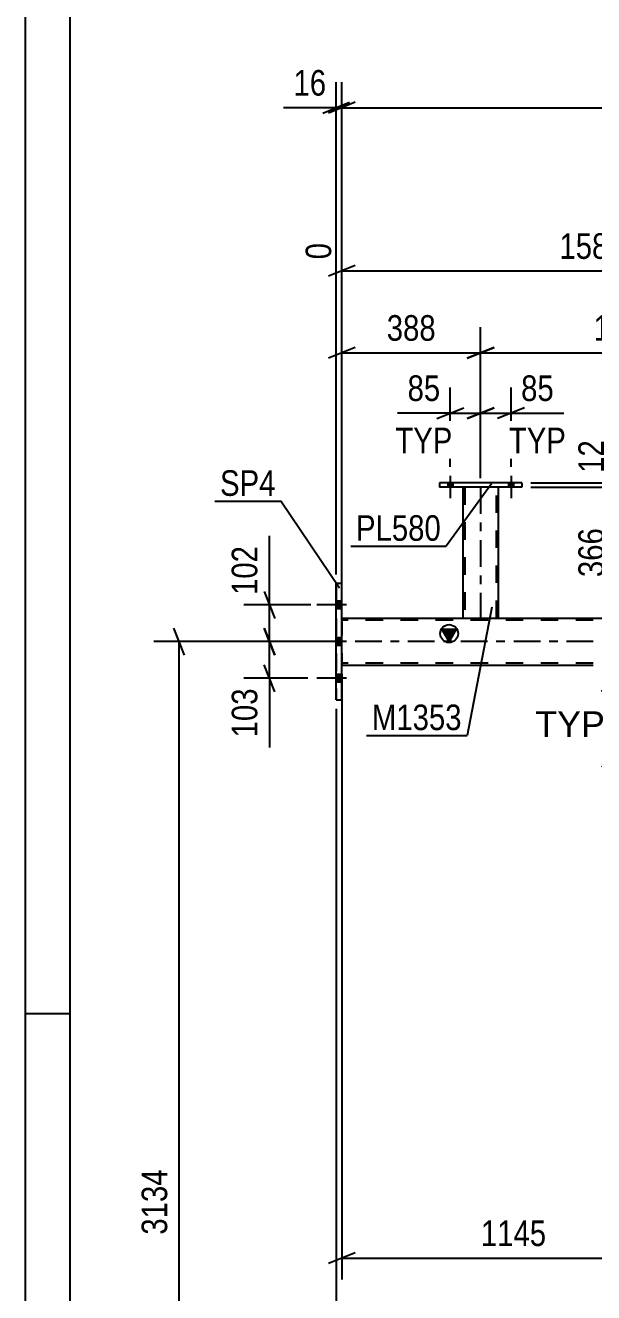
# Model space of a CAD drawing. Header units: millimetres. Extents: x -808 to 381, y -747 to 94.
# Drawn here: x -807.9 to -744.3, y -628.9 to -487.1 of the extents above; entities that cross this region are included whole.
import ezdxf

# ---------------------------------------------------------------- set-up
doc = ezdxf.new("R2010")
doc.units = ezdxf.units.MM
doc.linetypes.add('DXK_LINE_DOT2', pattern=[3.9198, 1.9599, -1.9599])
doc.linetypes.add('DXK_LINE_DOT3', pattern=[5.9187, 2.979, -0.9799, 0.9799, -0.9799])
doc.styles.add('Arial', font='arial.ttf', dxfattribs={"height": 0.2})
doc.styles.add('Arial Narrow', font='ARIALN.TTF', dxfattribs={"height": 0.2})

# ---------------------------------------------------------------- blocks, each defined once
blk = doc.blocks.new('Unknown-232923327-64945')
at = {"color": 5, "linetype": 'Continuous'}
for p, q in [((-807.88, 94.32), (-807.88, -746.68)), ((-802.88, 89.32), (-802.88, -741.68)), ((-802.88, -597.68), (-807.88, -597.68))]:
    blk.add_line(p, q, dxfattribs=at)
blk = doc.blocks.new('Part-232923327-77264 - 77190')
at = {"color": 2, "linetype": 'Continuous'}
for p, q in [((-773.08, -562.56), (-773.08, -549.56)), ((-772.44, -549.56), (-773.08, -549.56)), ((-772.44, -562.56), (-772.44, -549.56)), ((-773.08, -562.56), (-772.44, -562.56))]:
    blk.add_line(p, q, dxfattribs=at)
at = {"color": 7, "linetype": 'DXK_LINE_DOT2'}
for p, q in [((-773.08, -549.56), (-773.08, -562.56)), ((-772.44, -562.56), (-772.44, -549.56))]:
    blk.add_line(p, q, dxfattribs=at)
blk = doc.blocks.new('Bolt-232923327-77425 - 77190')
at = {"linetype": 'Continuous'}
for points in [[(-772.44, -552.4), (-772.44, -551.52), (-773.08, -551.52), (-773.08, -552.4)], [(-772.44, -552.4), (-772.44, -551.52), (-773.08, -551.52), (-773.08, -552.4)], [(-772.44, -552.4), (-772.44, -551.52), (-773.08, -551.52), (-773.08, -552.4)], [(-772.44, -556.5), (-772.44, -555.62), (-773.08, -555.62), (-773.08, -556.5)], [(-772.44, -556.5), (-772.44, -555.62), (-773.08, -555.62), (-773.08, -556.5)], [(-772.44, -560.6), (-772.44, -559.72), (-773.08, -559.72), (-773.08, -560.6)], [(-772.44, -560.6), (-772.44, -559.72), (-773.08, -559.72), (-773.08, -560.6)], [(-772.44, -560.6), (-772.44, -559.72), (-773.08, -559.72), (-773.08, -560.6)]]:
    blk.add_hatch(color=1, dxfattribs=at).paths.add_polyline_path(points)
at = {"color": 1, "linetype": 'Continuous'}
for p, q in [((-771.92, -551.96), (-775.24, -551.96)), ((-771.92, -551.96), (-775.24, -551.96)), ((-771.92, -551.96), (-775.24, -551.96)), ((-772.44, -551.52), (-773.08, -551.52)), ((-772.44, -551.52), (-773.08, -551.52)), ((-772.44, -551.52), (-773.08, -551.52)), ((-772.44, -552.4), (-773.08, -552.4)), ((-772.44, -552.4), (-773.08, -552.4)), ((-772.44, -552.4), (-773.08, -552.4)), ((-772.44, -555.62), (-773.08, -555.62)), ((-772.44, -555.62), (-773.08, -555.62)), ((-771.92, -556.06), (-775.24, -556.06)), ((-771.92, -556.06), (-775.24, -556.06)), ((-772.44, -556.5), (-773.08, -556.5)), ((-772.44, -556.5), (-773.08, -556.5)), ((-772.44, -559.72), (-773.08, -559.72)), ((-772.44, -559.72), (-773.08, -559.72)), ((-772.44, -559.72), (-773.08, -559.72)), ((-771.92, -560.16), (-775.24, -560.16)), ((-771.92, -560.16), (-775.24, -560.16)), ((-771.92, -560.16), (-775.24, -560.16)), ((-772.44, -560.6), (-773.08, -560.6)), ((-772.44, -560.6), (-773.08, -560.6)), ((-772.44, -560.6), (-773.08, -560.6))]:
    blk.add_line(p, q, dxfattribs=at)
blk = doc.blocks.new('Part-232923327-77353 - 77190')
at = {"linetype": 'Continuous'}
blk.add_hatch(color=2, dxfattribs=at).paths.add_polyline_path([(-760.44, -556.06), (-761.24, -554.66), (-759.64, -554.66)])
at = {"color": 2, "linetype": 'Continuous'}
for p, q in [((-772.44, -553.42), (-744.31, -553.42)), ((-760.44, -556.06), (-761.24, -554.66)), ((-761.24, -554.66), (-759.64, -554.66)), ((-759.64, -554.66), (-760.44, -556.06)), ((-772.44, -558.7), (-744.31, -558.7))]:
    blk.add_line(p, q, dxfattribs=at)
at = {"color": 7, "linetype": 'DXK_LINE_DOT2'}
for p, q in [((-772.44, -553.42), (-772.44, -558.7)), ((-772.44, -558.7), (-772.44, -553.42)), ((-772.44, -553.42), (-772.44, -553.42)), ((-772.44, -553.42), (-772.44, -553.42)), ((-772.44, -553.66), (-772.44, -553.66)), ((-744.31, -553.66), (-772.44, -553.66)), ((-772.44, -558.46), (-772.44, -558.46)), ((-744.31, -558.46), (-772.44, -558.46)), ((-772.44, -558.7), (-772.44, -558.7)), ((-772.44, -558.7), (-772.44, -558.7))]:
    blk.add_line(p, q, dxfattribs=at)
at = {"color": 7, "linetype": 'DXK_LINE_DOT3'}
blk.add_line((-744.31, -556.06), (-772.44, -556.06), dxfattribs=at)
at = {"color": 2, "linetype": 'Continuous'}
blk.add_circle((-760.44, -555.16), 1, dxfattribs=at)
blk = doc.blocks.new('Part-232923327-142697 - 77190')
at = {"color": 2, "linetype": 'Continuous'}
for p, q in [((-758.91, -538.78), (-758.91, -553.42)), ((-754.91, -553.42), (-754.91, -538.78))]:
    blk.add_line(p, q, dxfattribs=at)
at = {"color": 7, "linetype": 'DXK_LINE_DOT2'}
for p, q in [((-754.91, -538.78), (-758.91, -538.78)), ((-758.67, -538.78), (-758.67, -553.42)), ((-755.15, -553.42), (-755.15, -538.78)), ((-758.91, -553.42), (-754.91, -553.42))]:
    blk.add_line(p, q, dxfattribs=at)
at = {"color": 7, "linetype": 'DXK_LINE_DOT3'}
blk.add_line((-756.91, -538.78), (-756.91, -553.42), dxfattribs=at)
blk = doc.blocks.new('Part-232923327-142698 - 77190')
at = {"color": 2, "linetype": 'Continuous'}
for p, q in [((-752.31, -538.3), (-761.51, -538.3)), ((-761.51, -538.3), (-761.51, -538.78)), ((-752.31, -538.3), (-752.31, -538.78)), ((-752.31, -538.78), (-761.51, -538.78))]:
    blk.add_line(p, q, dxfattribs=at)
blk = doc.blocks.new('Bolt-232923327-142790 - 77190')
at = {"linetype": 'Continuous'}
for points in [[(-760.03, -538.3), (-760.59, -538.3), (-760.59, -538.78), (-760.03, -538.78)], [(-760.03, -538.3), (-760.59, -538.3), (-760.59, -538.78), (-760.03, -538.78)], [(-753.23, -538.3), (-753.79, -538.3), (-753.79, -538.78), (-753.23, -538.78)], [(-753.23, -538.3), (-753.79, -538.3), (-753.79, -538.78), (-753.23, -538.78)]]:
    blk.add_hatch(color=1, dxfattribs=at).paths.add_polyline_path(points)
at = {"color": 1, "linetype": 'Continuous'}
for p, q in [((-760.59, -538.3), (-760.59, -538.78)), ((-760.59, -538.3), (-760.59, -538.78)), ((-760.31, -537.5), (-760.31, -540.02)), ((-760.31, -537.5), (-760.31, -540.02)), ((-760.03, -538.3), (-760.03, -538.78)), ((-760.03, -538.3), (-760.03, -538.78)), ((-753.79, -538.3), (-753.79, -538.78)), ((-753.79, -538.3), (-753.79, -538.78)), ((-753.51, -537.5), (-753.51, -540.02)), ((-753.51, -537.5), (-753.51, -540.02)), ((-753.23, -538.3), (-753.23, -538.78)), ((-753.23, -538.3), (-753.23, -538.78))]:
    blk.add_line(p, q, dxfattribs=at)
blk = doc.blocks.new('StraightDimension-232923327-108410 - 77190')
at = {"color": 7, "linetype": 'Continuous'}
for p, q in [((-790.05, -557.56), (-791.25, -554.56)), ((-774.08, -556.06), (-793.5, -556.06)), ((-790.65, -681.42), (-790.65, -556.06)), ((-791.25, -679.92), (-790.05, -682.92)), ((-735.81, -681.42), (-793.5, -681.42))]:
    blk.add_line(p, q, dxfattribs=at)
at = {"color": 0}
blk.add_wipeout([(-791.4, -614.49), (-795.6, -614.49), (-795.6, -623), (-791.4, -623)], dxfattribs=at)
at = {"color": 3, "style": 'Arial Narrow'}
blk.add_text('3134', height=2.863, rotation=90.0002, dxfattribs=at).set_placement((-792, -622.4))
blk = doc.blocks.new('StraightDimension-232923327-158899 - 77190')
at = {"color": 7, "linetype": 'Continuous'}
for p, q in [((-780.56, -551.96), (-780.56, -544.23)), ((-780.56, -551.96), (-780.56, -544.23)), ((-781.16, -550.46), (-779.96, -553.46)), ((-775.91, -551.96), (-783.41, -551.96)), ((-780.56, -556.06), (-780.56, -551.96)), ((-779.96, -557.56), (-781.16, -554.56)), ((-774.08, -556.06), (-783.41, -556.06))]:
    blk.add_line(p, q, dxfattribs=at)
at = {"color": 0}
blk.add_wipeout([(-781.31, -544.75), (-785.51, -544.75), (-785.51, -551.44), (-781.31, -551.44)], dxfattribs=at)
at = {"color": 3, "style": 'Arial Narrow'}
blk.add_text('102', height=2.863, rotation=90.0002, dxfattribs=at).set_placement((-781.91, -550.84))
blk = doc.blocks.new('StraightDimension-232923327-158900 - 77190')
at = {"color": 7, "linetype": 'Continuous'}
for p, q in [((-781.16, -554.56), (-779.96, -557.56)), ((-774.08, -556.06), (-783.41, -556.06)), ((-780.56, -560.16), (-780.56, -556.06)), ((-779.96, -561.66), (-781.16, -558.66)), ((-776.24, -560.16), (-783.41, -560.16)), ((-780.56, -560.16), (-780.56, -567.9)), ((-780.56, -560.16), (-780.56, -567.9))]:
    blk.add_line(p, q, dxfattribs=at)
at = {"color": 0}
blk.add_wipeout([(-781.31, -560.69), (-785.51, -560.69), (-785.51, -567.37), (-781.31, -567.37)], dxfattribs=at)
at = {"color": 3, "style": 'Arial Narrow'}
blk.add_text('103', height=2.863, rotation=90.0002, dxfattribs=at).set_placement((-781.91, -566.77))
blk = doc.blocks.new('StraightDimension-232923327-158934 - 77190')
at = {"color": 7, "linetype": 'Continuous'}
for p, q in [((-756.91, -537.78), (-756.91, -520.9)), ((-724.29, -537.78), (-724.29, -520.9)), ((-755.41, -523.15), (-758.41, -524.35)), ((-756.91, -523.75), (-724.29, -523.75)), ((-725.79, -524.35), (-722.79, -523.15))]:
    blk.add_line(p, q, dxfattribs=at)
at = {"color": 0}
blk.add_wipeout([(-736.34, -523), (-736.34, -518.8), (-744.86, -518.8), (-744.86, -523)], dxfattribs=at)
at = {"color": 3, "style": 'Arial Narrow'}
blk.add_text('1000', height=2.863, dxfattribs=at).set_placement((-744.26, -522.4))
blk = doc.blocks.new('StraightDimension-232923327-124413 - 77190')
at = {"color": 7, "linetype": 'Continuous'}
for p, q in [((-716.43, -557.7), (-716.43, -505.98)), ((-772.44, -548.56), (-772.44, -511.46)), ((-770.94, -513.99), (-773.94, -515.19)), ((-772.44, -514.59), (-716.43, -514.59)), ((-717.93, -515.19), (-714.93, -513.99))]:
    blk.add_line(p, q, dxfattribs=at)
at = {"color": 0}
blk.add_wipeout([(-740.18, -513.84), (-740.18, -509.64), (-748.69, -509.64), (-748.69, -513.84)], dxfattribs=at)
at = {"color": 3, "style": 'Arial Narrow'}
blk.add_text('1585', height=2.863, dxfattribs=at).set_placement((-748.09, -513.24))
at = {"color": 0, "linetype": 'Continuous'}
for points in [[(-717.03, -505.38), (-721.23, -505.38), (-721.23, -513.89), (-717.03, -513.89)], [(-773.04, -510.86), (-777.24, -510.86), (-777.24, -513.89), (-773.04, -513.89)]]:
    blk.add_wipeout(points, dxfattribs=at)
at = {"color": 3, "linetype": 'Continuous', "style": 'Arial Narrow'}
for s, height, p in [('1585', 2.863, (-717.63, -513.29)), ('0', 2.86, (-773.64, -513.29))]:
    blk.add_text(s, height=height, rotation=90.0002, dxfattribs=at).set_placement(p)
blk = doc.blocks.new('StraightDimension-232923327-125120 - 77190')
at = {"color": 7, "linetype": 'Continuous'}
for p, q in [((-773.08, -548.56), (-773.08, -493.48)), ((-772.44, -548.56), (-772.44, -493.48)), ((-774.58, -496.93), (-771.58, -495.73)), ((-770.94, -495.73), (-773.94, -496.93)), ((-773.08, -496.33), (-778.99, -496.33)), ((-773.08, -496.33), (-778.99, -496.33)), ((-773.08, -496.33), (-772.44, -496.33))]:
    blk.add_line(p, q, dxfattribs=at)
at = {"color": 0}
blk.add_wipeout([(-773.61, -495.58), (-773.61, -491.38), (-778.46, -491.38), (-778.46, -495.58)], dxfattribs=at)
at = {"color": 3, "style": 'Arial Narrow'}
blk.add_text('16', height=2.863, dxfattribs=at).set_placement((-777.86, -494.98))
blk = doc.blocks.new('StraightDimension-232923327-99038 - 77190')
at = {"color": 7, "linetype": 'Continuous'}
blk.add_line((-773.08, -563.56), (-773.08, -724.07), dxfattribs=at)
blk = doc.blocks.new('StraightDimension-232923327-100186 - 77190')
at = {"color": 7, "linetype": 'Continuous'}
for p, q in [((-772.44, -559.7), (-772.44, -627.42)), ((-734.01, -677.42), (-734.01, -622.17)), ((-770.94, -624.42), (-773.94, -625.62)), ((-772.44, -625.02), (-734.01, -625.02)), ((-735.51, -625.62), (-732.51, -624.42))]:
    blk.add_line(p, q, dxfattribs=at)
at = {"color": 0}
blk.add_wipeout([(-748.97, -624.27), (-748.97, -620.07), (-757.48, -620.07), (-757.48, -624.27)], dxfattribs=at)
at = {"color": 3, "style": 'Arial Narrow'}
blk.add_text('1145', height=2.863, dxfattribs=at).set_placement((-756.88, -623.67))
blk = doc.blocks.new('StraightDimension-232923327-158935 - 77190')
at = {"color": 7, "linetype": 'Continuous'}
for p, q in [((-772.44, -552.42), (-772.44, -520.9)), ((-756.91, -537.78), (-756.91, -520.9)), ((-770.94, -523.15), (-773.94, -524.35)), ((-772.44, -523.75), (-756.91, -523.75)), ((-758.41, -524.35), (-755.41, -523.15))]:
    blk.add_line(p, q, dxfattribs=at)
at = {"color": 0}
blk.add_wipeout([(-761.33, -523), (-761.33, -518.8), (-768.02, -518.8), (-768.02, -523)], dxfattribs=at)
at = {"color": 3, "style": 'Arial Narrow'}
blk.add_text('388', height=2.863, dxfattribs=at).set_placement((-767.42, -522.4))
blk = doc.blocks.new('StraightDimension-232923327-125119 - 77190')
at = {"color": 7, "linetype": 'Continuous'}
for p, q in [((-772.44, -548.56), (-772.44, -493.48)), ((-770.94, -495.73), (-773.94, -496.93)), ((-772.44, -496.33), (-106.04, -496.33))]:
    blk.add_line(p, q, dxfattribs=at)
blk = doc.blocks.new('StraightDimension-232923327-159058 - 77190')
at = {"color": 7, "linetype": 'Continuous'}
for p, q in [((-756.91, -537.78), (-756.91, -527.64)), ((-753.51, -536.5), (-753.51, -527.64)), ((-758.41, -531.09), (-755.41, -529.89)), ((-752.01, -529.89), (-755.01, -531.09)), ((-756.91, -530.49), (-753.51, -530.49)), ((-753.51, -530.49), (-747.6, -530.49)), ((-753.51, -530.49), (-747.6, -530.49))]:
    blk.add_line(p, q, dxfattribs=at)
at = {"color": 0}
blk.add_wipeout([(-748.13, -529.74), (-748.13, -525.54), (-752.98, -525.54), (-752.98, -529.74)], dxfattribs=at)
at = {"color": 0, "linetype": 'Continuous'}
blk.add_wipeout([(-746.76, -535.59), (-746.76, -531.39), (-754.35, -531.39), (-754.35, -535.59)], dxfattribs=at)
at = {"color": 3, "style": 'Arial Narrow'}
blk.add_text('85', height=2.863, dxfattribs=at).set_placement((-752.38, -529.14))
at = {"color": 3, "linetype": 'Continuous', "style": 'Arial Narrow'}
blk.add_text('TYP', height=2.863, dxfattribs=at).set_placement((-753.75, -534.99))
blk = doc.blocks.new('StraightDimension-232923327-159059 - 77190')
at = {"color": 7, "linetype": 'Continuous'}
for p, q in [((-760.31, -536.5), (-760.31, -527.64)), ((-756.91, -537.78), (-756.91, -527.64)), ((-761.81, -531.09), (-758.81, -529.89)), ((-755.41, -529.89), (-758.41, -531.09)), ((-760.31, -530.49), (-766.22, -530.49)), ((-760.31, -530.49), (-766.22, -530.49)), ((-760.31, -530.49), (-756.91, -530.49))]:
    blk.add_line(p, q, dxfattribs=at)
at = {"color": 0}
blk.add_wipeout([(-760.83, -529.74), (-760.83, -525.54), (-765.69, -525.54), (-765.69, -529.74)], dxfattribs=at)
at = {"color": 0, "linetype": 'Continuous'}
blk.add_wipeout([(-759.47, -535.59), (-759.47, -531.39), (-767.06, -531.39), (-767.06, -535.59)], dxfattribs=at)
at = {"color": 3, "style": 'Arial Narrow'}
blk.add_text('85', height=2.863, dxfattribs=at).set_placement((-765.09, -529.14))
at = {"color": 3, "linetype": 'Continuous', "style": 'Arial Narrow'}
blk.add_text('TYP', height=2.863, dxfattribs=at).set_placement((-766.46, -534.99))
blk = doc.blocks.new('StraightDimension-232923327-159075 - 77190')
at = {"color": 7, "linetype": 'Continuous'}
for p, q in [((-741.76, -538.3), (-741.76, -532.39)), ((-741.76, -538.3), (-741.76, -532.39)), ((-742.36, -536.8), (-741.16, -539.8)), ((-741.16, -540.28), (-742.36, -537.28)), ((-751.31, -538.3), (-739.36, -538.3)), ((-741.76, -538.78), (-741.76, -538.3)), ((-751.31, -538.78), (-739.36, -538.78))]:
    blk.add_line(p, q, dxfattribs=at)
at = {"color": 0, "linetype": 'Continuous'}
blk.add_wipeout([(-736.66, -531.55), (-740.86, -531.55), (-740.86, -539.14), (-736.66, -539.14)], dxfattribs=at)
at = {"color": 0}
blk.add_wipeout([(-742.51, -532.92), (-746.71, -532.92), (-746.71, -537.78), (-742.51, -537.78)], dxfattribs=at)
at = {"color": 3, "linetype": 'Continuous', "style": 'Arial Narrow'}
blk.add_text('TYP', height=2.863, rotation=90.0002, dxfattribs=at).set_placement((-737.26, -538.54))
at = {"color": 3, "style": 'Arial Narrow'}
blk.add_text('12', height=2.863, rotation=90.0002, dxfattribs=at).set_placement((-743.11, -537.18))
blk = doc.blocks.new('StraightDimension-232923327-159076 - 77190')
at = {"color": 7, "linetype": 'Continuous'}
for p, q in [((-741.16, -540.28), (-742.36, -537.28)), ((-751.31, -538.78), (-739.36, -538.78)), ((-741.76, -553.42), (-741.76, -538.78)), ((-742.36, -551.92), (-741.16, -554.92)), ((-753.91, -553.42), (-739.36, -553.42))]:
    blk.add_line(p, q, dxfattribs=at)
at = {"color": 0}
blk.add_wipeout([(-742.51, -542.76), (-746.71, -542.76), (-746.71, -549.44), (-742.51, -549.44)], dxfattribs=at)
at = {"color": 0, "linetype": 'Continuous'}
blk.add_wipeout([(-736.66, -542.31), (-740.86, -542.31), (-740.86, -549.9), (-736.66, -549.9)], dxfattribs=at)
at = {"color": 3, "style": 'Arial Narrow'}
blk.add_text('366', height=2.863, rotation=90.0002, dxfattribs=at).set_placement((-743.11, -548.84))
at = {"color": 3, "linetype": 'Continuous', "style": 'Arial Narrow'}
blk.add_text('TYP', height=2.863, rotation=90.0002, dxfattribs=at).set_placement((-737.26, -549.3))
blk = doc.blocks.new('Mark-232923327-100525 - 77190')
at = {"color": 0}
blk.add_wipeout([(-779.87, -539.75), (-779.87, -536.75), (-786.08, -536.75), (-786.08, -539.75)], dxfattribs=at)
blk.add_wipeout([(-779.87, -539.75), (-779.87, -536.75), (-786.08, -536.75), (-786.08, -539.75)], dxfattribs=at)
at = {"color": 30, "linetype": 'Continuous'}
for p in [(-786.68, -540.35), (-772.72, -550.08)]:
    blk.add_line(p, (-779.27, -540.35), dxfattribs=at)
at = {"color": 3, "style": 'Arial Narrow'}
blk.add_text('SP4', height=2.863, dxfattribs=at).set_placement((-786.08, -539.75))
blk = doc.blocks.new('WeldMark-232923327-105268 - 77190')
at = {"linetype": 'Continuous'}
blk.add_hatch(color=30, dxfattribs=at).paths.add_polyline_path([(-719.18, -560.13), (-716.43, -558.7), (-718.18, -561.25)])
at = {"color": 30, "linetype": 'Continuous'}
blk.add_line((-716.43, -558.7), (-724.47, -565.82), dxfattribs=at)
at = {"color": 3, "linetype": 'Continuous'}
for q in [(-743.4, -561.54), (-743.4, -570.11)]:
    blk.add_line((-739.12, -565.82), q, dxfattribs=at)
for start, end in [(90, 270), (270, 90)]:
    blk.add_arc((-724.47, -565.82), 1.5, start, end, dxfattribs=at)
at = {"color": 0}
blk.add_wipeout([(-732.37, -569.92), (-732.37, -566.52), (-737.22, -566.52), (-737.22, -569.92)], dxfattribs=at)
at = {"color": 30, "linetype": 'Continuous'}
blk.add_line((-739.12, -565.82), (-724.47, -565.82), dxfattribs=at)
at = {"color": 3, "linetype": 'Continuous'}
for p, q in [((-731.71, -565.82), (-727.43, -565.82)), ((-727.43, -565.82), (-731.71, -570.11)), ((-731.71, -570.11), (-731.71, -565.82))]:
    blk.add_line(p, q, dxfattribs=at)
at = {"color": 3, "style": 'Arial'}
blk.add_text('10', height=2.865, dxfattribs=at).set_placement((-737.02, -569.72))
at = {"color": 0, "linetype": 'Continuous'}
blk.add_wipeout([(-743.02, -566.72), (-743.02, -563.72), (-750.79, -563.72), (-750.79, -566.72)], dxfattribs=at)
blk.add_wipeout([(-743.02, -566.72), (-743.02, -563.72), (-750.79, -563.72), (-750.79, -566.72)], dxfattribs=at)
at = {"color": 3, "linetype": 'Continuous', "style": 'Arial'}
blk.add_text('TYP', height=2.865, dxfattribs=at).set_placement((-750.79, -566.72))
blk = doc.blocks.new('Mark-232923327-159089 - 77190')
at = {"color": 0}
blk.add_wipeout([(-759.03, -565.96), (-759.03, -562.96), (-769.08, -562.96), (-769.08, -565.96)], dxfattribs=at)
blk.add_wipeout([(-759.03, -565.96), (-759.03, -562.96), (-769.08, -562.96), (-769.08, -565.96)], dxfattribs=at)
at = {"color": 30, "linetype": 'Continuous'}
for p in [(-755.64, -552.22), (-769.68, -566.56)]:
    blk.add_line(p, (-758.43, -566.56), dxfattribs=at)
at = {"color": 3, "style": 'Arial Narrow'}
blk.add_text('M1353', height=2.863, dxfattribs=at).set_placement((-769.08, -565.96))
blk = doc.blocks.new('Mark-232923327-159092 - 77190')
at = {"color": 0}
blk.add_wipeout([(-761.36, -544.78), (-761.36, -541.78), (-770.86, -541.78), (-770.86, -544.78)], dxfattribs=at)
blk.add_wipeout([(-761.36, -544.78), (-761.36, -541.78), (-770.86, -541.78), (-770.86, -544.78)], dxfattribs=at)
at = {"color": 30, "linetype": 'Continuous'}
for p in [(-755.7, -538.41), (-771.46, -545.38)]:
    blk.add_line(p, (-760.76, -545.38), dxfattribs=at)
at = {"color": 3, "style": 'Arial Narrow'}
blk.add_text('PL580', height=2.863, dxfattribs=at).set_placement((-770.86, -544.78))

msp = doc.modelspace()

# ---------------------------------------------------------------- block references
for name in ['Unknown-232923327-64945', 'Part-232923327-142698 - 77190', 'Bolt-232923327-142790 - 77190', 'Part-232923327-142697 - 77190', 'Part-232923327-77264 - 77190', 'Bolt-232923327-77425 - 77190', 'Part-232923327-77353 - 77190']:
    msp.add_blockref(name, (0, 0))

# ---------------------------------------------------------------- next in the draw order: block references
for name in ['StraightDimension-232923327-158934 - 77190', 'StraightDimension-232923327-108410 - 77190']:
    msp.add_blockref(name, (0, 0))

# ---------------------------------------------------------------- next in the draw order: block references
msp.add_blockref('StraightDimension-232923327-158899 - 77190', (0, 0))

# ---------------------------------------------------------------- next in the draw order: block references
msp.add_blockref('StraightDimension-232923327-158900 - 77190', (0, 0))

# ---------------------------------------------------------------- next in the draw order: block references
for name in ['StraightDimension-232923327-124413 - 77190', 'StraightDimension-232923327-99038 - 77190']:
    msp.add_blockref(name, (0, 0))

# ---------------------------------------------------------------- next in the draw order: block references
for name in ['StraightDimension-232923327-125120 - 77190', 'StraightDimension-232923327-100186 - 77190']:
    msp.add_blockref(name, (0, 0))

# ---------------------------------------------------------------- next in the draw order: block references
for name in ['StraightDimension-232923327-158935 - 77190', 'WeldMark-232923327-105268 - 77190']:
    msp.add_blockref(name, (0, 0))

# ---------------------------------------------------------------- next in the draw order: block references
for name in ['StraightDimension-232923327-125119 - 77190', 'Mark-232923327-159089 - 77190']:
    msp.add_blockref(name, (0, 0))

# ---------------------------------------------------------------- next in the draw order: block references
for name in ['StraightDimension-232923327-159058 - 77190', 'Mark-232923327-100525 - 77190']:
    msp.add_blockref(name, (0, 0))

# ---------------------------------------------------------------- next in the draw order: block references
for name in ['StraightDimension-232923327-159059 - 77190', 'StraightDimension-232923327-159075 - 77190']:
    msp.add_blockref(name, (0, 0))

# ---------------------------------------------------------------- next in the draw order: block references
for name in ['StraightDimension-232923327-159076 - 77190', 'Mark-232923327-159092 - 77190']:
    msp.add_blockref(name, (0, 0))

doc.saveas('drawing.dxf')
